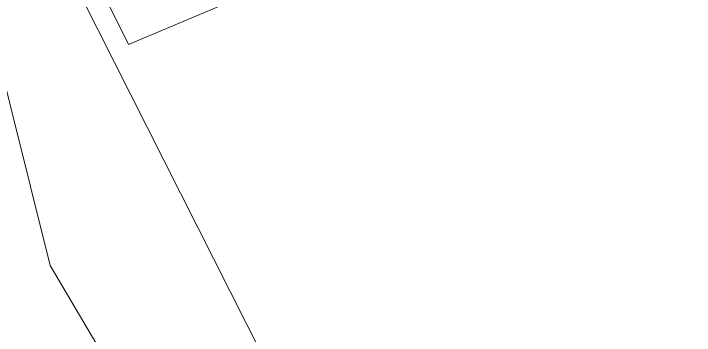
# Model space of a CAD drawing. Header units: millimetres. Extents: x -2893842 to -949497, y -1203244 to 262218.
# Drawn here: x -2246058 to -2240466, y -876823 to -874183 of the extents above; entities that cross this region are included whole.
import ezdxf

# ---------------------------------------------------------------- set-up
doc = ezdxf.new("R2010")
doc.units = ezdxf.units.MM
for name, color, linetype in [('!!!_ Размеры', 7, 'Continuous'), ('14_Ограждения', 253, 'Continuous'), ('35_Телефон', 253, 'Continuous'), ('37_Кабель низкого напряжения', 253, 'Continuous')]:
    doc.layers.add(name, color=color, linetype=linetype)
doc.linetypes.add('g5_119_3', pattern='A,4,-1,[31,GUGK_2005.shx,S=0.1,R=0,X=0,Y=0],4,[31,GUGK_2005.shx,S=0.1,R=180,X=0,Y=0],-1', length=10)
doc.linetypes.add('g5_133_t', pattern='A,2,[27,GUGK_2005.shx,S=0.4,R=0,X=0,Y=0],2,-1', length=5)

# ---------------------------------------------------------------- blocks, each defined once
blk = doc.blocks.new('Топо_07.04.17')
at = {"layer": '14_Ограждения', "color": 7, "linetype": 'Continuous', "lineweight": 20}
blk.add_lwpolyline([(-288991.6, -721456.3), (-295416.8, -722147.2), (-308985.5, -722005.1), (-326691.7, -722050.7), (-334645, -722382.6), (-348495.7, -723027.6), (-367239, -721924.5), (-378178.6, -721048), (-388069.8, -717183.6), (-400889, -720969.7), (-402254.2, -717200.4), (-402066.2, -717132.3), (-401878.1, -717064.1), (-400641.2, -720479.4), (-388051.8, -716761.2), (-378087.9, -720654), (-367211.3, -721525.5), (-348493.3, -722627), (-334662.7, -721983), (-326700.5, -721650.8), (-308983.9, -721605.1), (-295436.1, -721747), (-289002.3, -721055.1)], dxfattribs=at)
at = {"layer": '35_Телефон', "color": 6, "linetype": 'g5_133_t', "lineweight": 20}
blk.add_lwpolyline([(-397876.5, -729574.3), (-401756.7, -719119.5)], dxfattribs=at)
at = {"layer": '37_Кабель низкого напряжения', "color": 1, "linetype": 'g5_119_3', "lineweight": 20}
blk.add_lwpolyline([(-398039, -730950.3), (-401731.5, -722697.6), (-402436.8, -717373.3), (-411222.8, -712420), (-426312.4, -712707.8), (-436161.8, -709936.6), (-447003.5, -711285.6), (-448799.4, -712343.8), (-453614.6, -720185.5)], dxfattribs=at)

msp = doc.modelspace()

# ---------------------------------------------------------------- block references
at = {"layer": '!!!_ Размеры', "color": 1, "lineweight": 0, "rotation": 6.471407436947433}
msp.add_blockref('Топо_07.04.17', (-1928038.79367, -112877.83782), dxfattribs=at)

doc.saveas('drawing.dxf')
